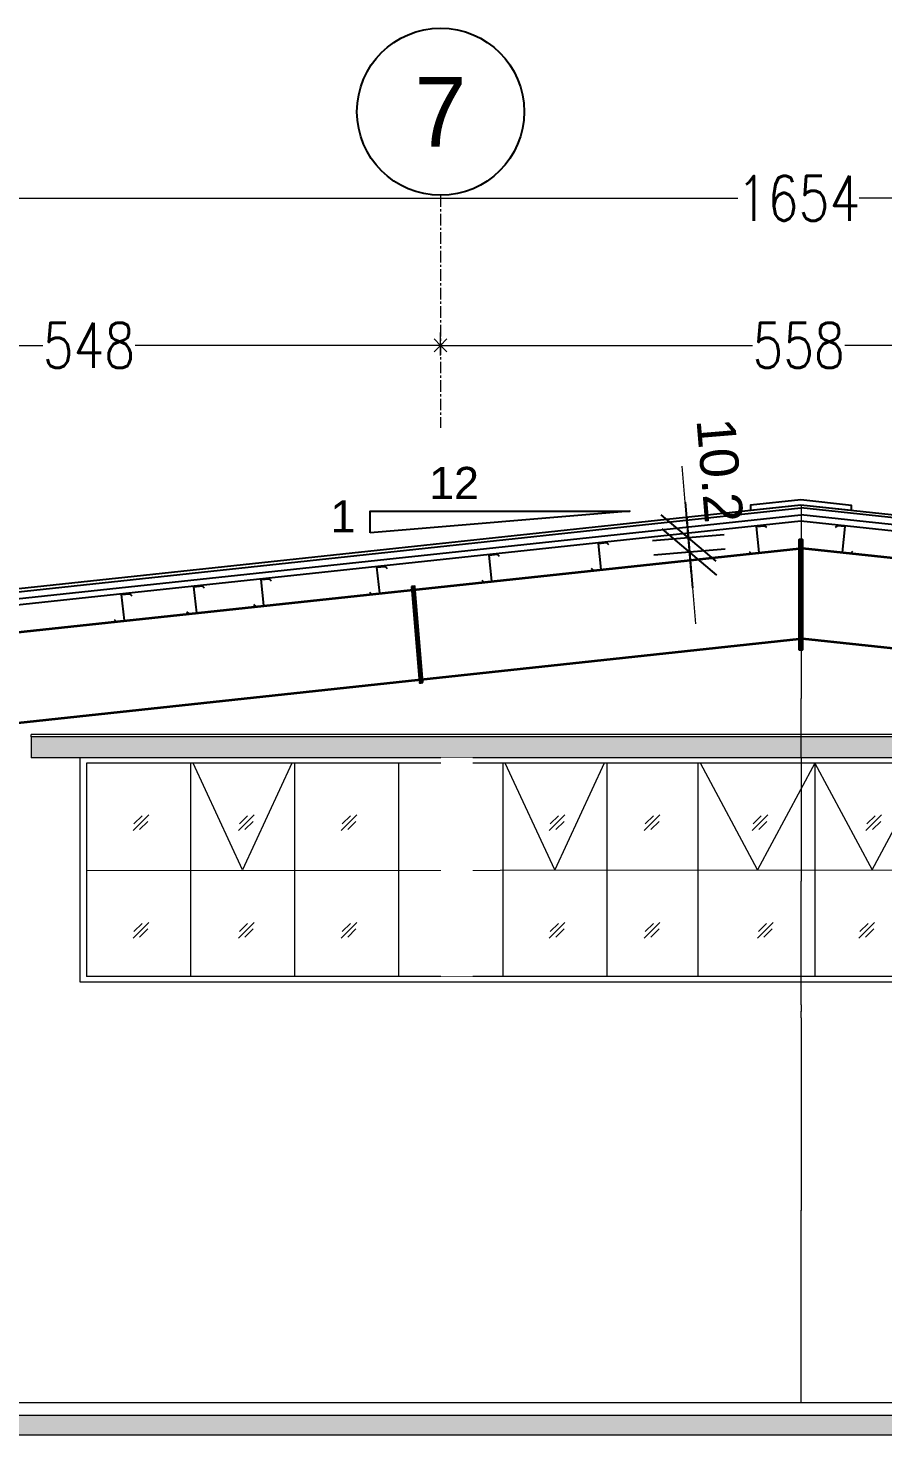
# Model space of a CAD drawing. Header units: millimetres. Extents: x -9083 to 924194, y -232449 to 321637.
# Drawn here: x 292028 to 310522, y -12058 to 18368 of the extents above; entities that cross this region are included whole.
import ezdxf
from ezdxf.enums import TextEntityAlignment as Align

# ---------------------------------------------------------------- set-up
doc = ezdxf.new("R2010")
doc.units = ezdxf.units.MM
doc.header["$LTSCALE"] = 400
doc.header["$MEASUREMENT"] = 0
doc.header["$PDMODE"] = 3
doc.linetypes.add('CENTER', pattern=[2, 1.25, -0.25, 0.25, -0.25])
doc.linetypes.add('HIDDEN2', pattern=[0.1875, 0.125, -0.0625])
doc.layers.get('0').update_dxf_attribs({"lineweight": 0, "true_color": 0xff1414})
doc.layers.get('Defpoints').update_dxf_attribs({"color": 8, "lineweight": 5})
for name, color, linetype, lineweight in [('AR-AXIS', 252, 'CENTER', 20), ('AR-dim-in', 134, 'Continuous', 0), ('AR-Win', 4, 'Continuous', 13), ('HAT', 252, 'Continuous', 5)]:
    doc.layers.add(name, color=color, linetype=linetype, lineweight=lineweight)
for name, color, linetype in [('CAR LOT', 206, 'Continuous'), ('dim', 7, 'Continuous'), ('ELE', 2, 'Continuous'), ('elevation', 7, 'Continuous'), ('Grid-bubble', 3, 'Continuous'), ('SS', 1, 'Continuous'), ('TEXT1', 7, 'Continuous')]:
    doc.layers.add(name, color=color, linetype=linetype)
doc.styles.add('ms-100', font='simplex.shx', dxfattribs={"width": 0.8})
doc.styles.get("Standard").update_dxf_attribs({"font": 'GOTHIC.TTF', "height": 220})
doc.styles.add('STENCIL', font='')
doc.styles.add('TEXT', font='arial.ttf')
doc.styles.get('STENCIL').set_extended_font_data('Stencil')
doc.linetypes.add('BATTING', pattern='A,0.0001,-0.1,[134,ltypeshp.shx,S=0.1,R=0,X=-0.1,Y=0],-0.2,[134,ltypeshp.shx,S=0.1,R=180,X=0.1,Y=0],-0.1', length=0.4001)
doc.dimstyles.new('36-100-200-IN', dxfattribs={"dimtxt": 0.3, "dimasz": 0.28, "dimexe": 0.025, "dimexo": 0.2, "dimgap": 0.15, "dimtad": 1, "dimlfac": 100, "dimdsep": 46, "dimtxsty": 'TEXT', "dimblk": 'TICK', "dimcen": 1, "dimdle": 0.025, "dimse1": 1, "dimse2": 1, "dimclrd": 256, "dimclre": 256, "dimclrt": 2, "dimadec": 0, "dimazin": 0, "dimtfac": 1, "dimtix": 1, "dimtmove": 2, "dimatfit": 3, "dimfxl": 1, "dimtolj": 1, "dimtzin": 0, "dimarcsym": 0})
doc.dimstyles.new('ms-100', dxfattribs={"dimtxt": 0.4, "dimasz": 0.1, "dimexe": 0.1, "dimexo": 0.1, "dimgap": 0, "dimtad": 0, "dimdec": 0, "dimlfac": 100, "dimdsep": 46, "dimtxsty": 'ms-100', "dimblk": 'OPEN90', "dimcen": 0.15, "dimdle": 0.1, "dimse1": 1, "dimse2": 1, "dimclrd": 250, "dimclre": 250, "dimadec": 0, "dimazin": 0, "dimtfac": 1, "dimtdec": 0, "dimtix": 1, "dimtmove": 1, "dimatfit": 3, "dimldrblk": 'ARCHTICK', "dimfxl": 1, "dimtolj": 1, "dimtzin": 0, "dimlwd": -1, "dimlwe": -1, "dimarcsym": 0})

# ---------------------------------------------------------------- blocks, each defined once
blk = doc.blocks.new('_Open90')
at = {"color": 0, "linetype": 'ByBlock', "lineweight": -2}
for p, q in [((0, 0), (-1, 0)), ((-0.5, 0.5), (0, 0)), ((0, 0), (-0.5, -0.5))]:
    blk.add_line(p, q, dxfattribs=at)
blk = doc.blocks.new('*D614')
at = {"layer": 'AR-dim-in', "color": 250, "transparency": 16777216}
for p, q in [((117643.971, -14878.662), (117643.791, -14878.662)), ((117643.891, -14878.762), (117643.891, -14879.359)), ((117643.891, -14880.423), (117643.891, -14879.826)), ((117643.971, -14880.523), (117643.791, -14880.523))]:
    blk.add_line(p, q, dxfattribs=at)
at = {"layer": 'Defpoints', "color": 0, "linetype": 'Continuous', "transparency": 16777216}
for p in [(117643.891, -14878.662), (117649.103, -14878.662), (117647.995, -14880.523)]:
    blk.add_point(p, dxfattribs=at)
at = {"layer": 'AR-dim-in', "color": 250, "linetype": 'Continuous', "transparency": 16777216, "xscale": 0.1, "yscale": 0.1, "zscale": 0.1}
for p, rotation in [((117643.891, -14878.662), 90), ((117643.891, -14880.523), 270)]:
    blk.add_blockref('_Open90', p, dxfattribs=dict(at, rotation=rotation))
at = {"layer": 'AR-dim-in', "color": 0, "linetype": 'Continuous', "transparency": 16777216, "insert": (117643.891, -14879.592), "char_height": 0.25, "attachment_point": 5, "rotation": 90, "style": 'ms-100'}
blk.add_mtext('\\A1;186', dxfattribs=at)
blk = doc.blocks.new('_ArchTick')
at = {"color": 0, "linetype": 'ByBlock', "const_width": 0.15}
blk.add_lwpolyline([(-0.5, -0.5), (0.5, 0.5)], dxfattribs=at)
blk = doc.blocks.new('SYMB103')
at = {"color": 3, "linetype": 'ByBlock'}
for p, q in [((0, -512), (0, 0)), ((0, 0), (160, 0)), ((160, 0), (196, -43)), ((-196, -469), (-160, -512)), ((-160, -512), (0, -512))]:
    blk.add_line(p, q, dxfattribs=at)
blk = doc.blocks.new('_Oblique')
at = {"color": 0, "linetype": 'ByBlock', "lineweight": -2}
blk.add_line((-0.5, -0.5), (0.5, 0.5), dxfattribs=at)
blk = doc.blocks.new('TICK')
at = {"linetype": 'ByBlock'}
for p, q in [((0, 1), (0, -1)), ((1, 0), (-1, 0))]:
    blk.add_line(p, q, dxfattribs=at)
at = {"color": 3, "linetype": 'ByBlock', "xscale": 1.414213562372998, "yscale": 1.414213562372998, "zscale": 1.414213562372998}
blk.add_blockref('_Oblique', (0, 0), dxfattribs=at)
blk = doc.blocks.new('*D600')
at = {"layer": 'Defpoints', "color": 0, "transparency": 16777216}
for p in [(117777.495, -14830.298), (117777.504, -14830.408), (117777.505, -14830.407)]:
    blk.add_point(p, dxfattribs=at)
at = {"layer": 'dim', "lineweight": -2, "transparency": 16777216}
for p, q in [((117777.472, -14830.019), (117777.449, -14829.74)), ((117777.496, -14830.298), (117777.505, -14830.407)), ((117777.528, -14830.687), (117777.551, -14830.966))]:
    blk.add_line(p, q, dxfattribs=at)
at = {"layer": 'dim', "lineweight": -2, "transparency": 16777216, "xscale": 0.28, "yscale": 0.28, "zscale": 0.28}
for p, rotation in [((117777.496, -14830.298), 274.7630073846867), ((117777.505, -14830.407), 94.76300738468666)]:
    blk.add_blockref('TICK', p, dxfattribs=dict(at, rotation=rotation))
at = {"layer": 'dim', "color": 2, "transparency": 16777216, "insert": (117777.74, -14829.772), "char_height": 0.3, "attachment_point": 5, "rotation": 274.763, "style": 'TEXT'}
blk.add_mtext('\\A1;10.2', dxfattribs=at)
blk = doc.blocks.new('ertf')
blk.add_hatch(color=159).paths.add_polyline_path([(115998.606, -14915.548), (116010.816, -14915.548), (116010.816, -14915.386), (115998.606, -14915.386)])
at = {"color": 140}
for p, q in [((115999.037, -14915.589), (115999.037, -14917.251)), ((116003.091, -14915.589), (116003.091, -14917.251)), ((116003.801, -14915.589), (116003.801, -14917.251)), ((116004.713, -14915.589), (116004.713, -14917.251)), ((116010.389, -14915.589), (116010.389, -14917.251)), ((116010.439, -14915.548), (116010.439, -14917.292))]:
    blk.add_line(p, q, dxfattribs=at)
blk.add_line((115999.378, -14915.548), (116007.145, -14915.548))
at = {"color": 8, "linetype": 'HIDDEN2'}
for p, q in [((116000.253, -14916.42), (115999.868, -14915.589)), ((116000.639, -14915.589), (116000.253, -14916.42)), ((116002.686, -14916.42), (116002.301, -14915.589)), ((116003.071, -14915.589), (116002.686, -14916.42)), ((116004.267, -14916.42), (116003.821, -14915.589)), ((116004.713, -14915.589), (116004.267, -14916.42)), ((116004.713, -14915.589), (116005.159, -14916.42)), ((116005.159, -14916.42), (116005.605, -14915.589)), ((116006.355, -14915.589), (116006.74, -14916.42)), ((116006.74, -14916.42), (116007.125, -14915.589)), ((116008.787, -14915.589), (116009.172, -14916.42)), ((116009.172, -14916.42), (116009.557, -14915.589))]:
    blk.add_line(p, q, dxfattribs=at)
at = {"color": 8}
for p, q in [((115999.505, -14916.115), (115999.383, -14915.993)), ((115999.454, -14916.108), (115999.39, -14916.044)), ((115999.498, -14916.064), (115999.434, -14916)), ((116000.305, -14916.115), (116000.184, -14915.993)), ((116000.255, -14916.108), (116000.191, -14916.044)), ((116000.298, -14916.064), (116000.234, -14916)), ((116001.126, -14916.115), (116001.005, -14915.993)), ((116001.076, -14916.108), (116001.012, -14916.044)), ((116001.119, -14916.064), (116001.055, -14916)), ((116001.927, -14916.115), (116001.805, -14915.993)), ((116001.876, -14916.108), (116001.812, -14916.044)), ((116001.92, -14916.064), (116001.856, -14916)), ((116002.748, -14916.115), (116002.626, -14915.993)), ((116002.697, -14916.108), (116002.633, -14916.044)), ((116002.741, -14916.064), (116002.677, -14916)), ((116003.468, -14916.115), (116003.346, -14915.993)), ((116003.417, -14916.108), (116003.353, -14916.044)), ((116003.461, -14916.064), (116003.397, -14916)), ((116004.315, -14916.115), (116004.193, -14915.993)), ((116004.265, -14916.108), (116004.2, -14916.044)), ((116004.308, -14916.064), (116004.244, -14916)), ((116005.202, -14916.115), (116005.08, -14915.993)), ((116005.151, -14916.108), (116005.087, -14916.044)), ((116005.195, -14916.064), (116005.131, -14916)), ((116006.042, -14916.115), (116005.92, -14915.993)), ((116005.991, -14916.108), (116005.927, -14916.044)), ((116006.035, -14916.064), (116005.971, -14916)), ((116006.782, -14916.115), (116006.66, -14915.993)), ((116006.731, -14916.108), (116006.667, -14916.044)), ((116006.775, -14916.064), (116006.711, -14916)), ((116007.582, -14916.115), (116007.461, -14915.993)), ((116007.532, -14916.108), (116007.468, -14916.044)), ((116007.575, -14916.064), (116007.511, -14916)), ((116008.403, -14916.115), (116008.282, -14915.993)), ((116008.353, -14916.108), (116008.289, -14916.044)), ((116008.396, -14916.064), (116008.332, -14916)), ((116009.204, -14916.115), (116009.082, -14915.993)), ((116009.154, -14916.108), (116009.089, -14916.044)), ((116009.197, -14916.064), (116009.133, -14916)), ((116010.025, -14916.115), (116009.903, -14915.993)), ((116009.974, -14916.108), (116009.91, -14916.044)), ((116010.018, -14916.064), (116009.954, -14916)), ((115999.505, -14916.952), (115999.383, -14916.831)), ((115999.454, -14916.946), (115999.39, -14916.881)), ((115999.498, -14916.902), (115999.434, -14916.838)), ((116000.305, -14916.952), (116000.184, -14916.831)), ((116000.255, -14916.946), (116000.191, -14916.881)), ((116000.298, -14916.902), (116000.234, -14916.838)), ((116001.126, -14916.952), (116001.005, -14916.831)), ((116001.076, -14916.946), (116001.012, -14916.881)), ((116001.119, -14916.902), (116001.055, -14916.838)), ((116001.927, -14916.952), (116001.805, -14916.831)), ((116001.876, -14916.946), (116001.812, -14916.881)), ((116001.92, -14916.902), (116001.856, -14916.838)), ((116002.748, -14916.952), (116002.626, -14916.831)), ((116002.697, -14916.946), (116002.633, -14916.881)), ((116002.741, -14916.902), (116002.677, -14916.838)), ((116003.468, -14916.952), (116003.346, -14916.831)), ((116003.417, -14916.946), (116003.353, -14916.881)), ((116003.461, -14916.902), (116003.397, -14916.838)), ((116004.37, -14916.952), (116004.248, -14916.831)), ((116004.319, -14916.946), (116004.255, -14916.881)), ((116004.363, -14916.902), (116004.299, -14916.838)), ((116005.16, -14916.952), (116005.039, -14916.831)), ((116005.11, -14916.946), (116005.045, -14916.881)), ((116005.153, -14916.902), (116005.089, -14916.838)), ((116006.042, -14916.952), (116005.92, -14916.831)), ((116005.991, -14916.946), (116005.927, -14916.881)), ((116006.035, -14916.902), (116005.971, -14916.838)), ((116006.782, -14916.952), (116006.66, -14916.831)), ((116006.731, -14916.946), (116006.667, -14916.881)), ((116006.775, -14916.902), (116006.711, -14916.838)), ((116007.582, -14916.952), (116007.461, -14916.831)), ((116007.532, -14916.946), (116007.468, -14916.881)), ((116007.575, -14916.902), (116007.511, -14916.838)), ((116008.403, -14916.952), (116008.282, -14916.831)), ((116008.353, -14916.946), (116008.289, -14916.881)), ((116008.396, -14916.902), (116008.332, -14916.838)), ((116009.204, -14916.952), (116009.082, -14916.831)), ((116009.154, -14916.946), (116009.089, -14916.881)), ((116009.197, -14916.902), (116009.133, -14916.838)), ((116010.025, -14916.952), (116009.903, -14916.831)), ((116009.974, -14916.946), (116009.91, -14916.881)), ((116010.018, -14916.902), (116009.954, -14916.838))]:
    blk.add_line(p, q, dxfattribs=at)
at = {"layer": 'AR-Win'}
for p, q in [((115998.605, -14915.366), (116010.82, -14915.366)), ((115998.605, -14915.548), (115998.605, -14915.366)), ((115998.606, -14915.386), (116010.82, -14915.386)), ((115998.606, -14915.386), (115998.606, -14915.548)), ((116010.82, -14915.386), (116010.82, -14915.366)), ((116010.82, -14915.386), (116010.82, -14915.548)), ((115998.605, -14915.548), (116010.82, -14915.548)), ((115998.987, -14915.548), (115998.987, -14917.292)), ((115999.037, -14915.589), (116010.389, -14915.589)), ((115999.848, -14915.589), (115999.848, -14917.251)), ((116000.659, -14915.589), (116000.659, -14917.251)), ((116001.47, -14915.589), (116001.47, -14917.251)), ((116002.28, -14915.589), (116002.28, -14917.251)), ((116005.625, -14915.589), (116005.625, -14917.251)), ((116006.334, -14915.589), (116006.334, -14917.251)), ((116007.145, -14915.589), (116007.145, -14917.251)), ((116007.956, -14915.589), (116007.956, -14917.251)), ((116008.767, -14915.589), (116008.767, -14917.251)), ((116009.578, -14915.589), (116009.578, -14917.251)), ((115999.037, -14916.421), (116010.389, -14916.428)), ((115999.037, -14917.251), (116010.389, -14917.251))]:
    blk.add_line(p, q, dxfattribs=at)
at = {"color": 2}
for points in [[(116001.798, -14915.548), (116001.798, -14917.251), (116002.047, -14917.251), (116002.047, -14915.548)], [(116007.378, -14915.548), (116007.378, -14917.251), (116007.627, -14917.251), (116007.627, -14915.548)]]:
    blk.add_wipeout(points, dxfattribs=at).dxf.layer = 'ELE'
at = {"layer": 'AR-Win'}
blk.add_line((116010.439, -14917.292), (115998.987, -14917.292), dxfattribs=at)
blk = doc.blocks.new('*D604')
at = {"layer": 'AR-dim-in', "color": 250, "transparency": 16777216}
for p, q in [((117770.087, -14827.653), (117770.087, -14827.553)), ((117786.623, -14827.653), (117786.623, -14827.553)), ((117770.187, -14827.653), (117777.881, -14827.653)), ((117786.523, -14827.653), (117778.828, -14827.653))]:
    blk.add_line(p, q, dxfattribs=at)
at = {"layer": 'Defpoints', "color": 0, "linetype": 'Continuous', "transparency": 16777216}
for p in [(117770.087, -14827.653), (117770.087, -14827.653), (117786.623, -14827.653)]:
    blk.add_point(p, dxfattribs=at)
at = {"layer": 'AR-dim-in', "color": 250, "linetype": 'Continuous', "transparency": 16777216, "xscale": 0.1, "yscale": 0.1, "zscale": 0.1, "rotation": 180}
blk.add_blockref('_Open90', (117770.087, -14827.653), dxfattribs=at)
at = {"layer": 'AR-dim-in', "color": 250, "linetype": 'Continuous', "transparency": 16777216, "xscale": 0.1, "yscale": 0.1, "zscale": 0.1}
blk.add_blockref('_Open90', (117786.623, -14827.653), dxfattribs=at)
at = {"layer": 'AR-dim-in', "color": 0, "linetype": 'Continuous', "transparency": 16777216, "insert": (117778.355, -14827.653), "char_height": 0.35, "attachment_point": 5, "style": 'ms-100'}
blk.add_mtext('\\A1;1654', dxfattribs=at)
blk = doc.blocks.new('*D605')
at = {"layer": 'AR-dim-in', "color": 250, "transparency": 16777216}
for p, q in [((117775.565, -14828.878), (117775.565, -14828.698)), ((117781.145, -14828.798), (117781.145, -14828.698)), ((117775.665, -14828.798), (117777.995, -14828.798)), ((117781.045, -14828.798), (117778.715, -14828.798))]:
    blk.add_line(p, q, dxfattribs=at)
at = {"layer": 'Defpoints', "color": 0, "linetype": 'Continuous', "transparency": 16777216}
for p in [(117775.565, -14828.798), (117781.145, -14828.89), (117775.565, -14829.441)]:
    blk.add_point(p, dxfattribs=at)
at = {"layer": 'AR-dim-in', "color": 250, "linetype": 'Continuous', "transparency": 16777216, "xscale": 0.1, "yscale": 0.1, "zscale": 0.1, "rotation": 180}
blk.add_blockref('_Open90', (117775.565, -14828.798), dxfattribs=at)
at = {"layer": 'AR-dim-in', "color": 250, "linetype": 'Continuous', "transparency": 16777216, "xscale": 0.1, "yscale": 0.1, "zscale": 0.1}
blk.add_blockref('_Open90', (117781.145, -14828.798), dxfattribs=at)
at = {"layer": 'AR-dim-in', "color": 0, "linetype": 'Continuous', "transparency": 16777216, "insert": (117778.355, -14828.798), "char_height": 0.35, "attachment_point": 5, "style": 'ms-100'}
blk.add_mtext('\\A1;558', dxfattribs=at)
blk = doc.blocks.new('*D606')
at = {"layer": 'AR-dim-in', "color": 250, "transparency": 16777216}
for p, q in [((117770.087, -14828.878), (117770.087, -14828.698)), ((117775.565, -14828.878), (117775.565, -14828.698)), ((117770.187, -14828.798), (117772.466, -14828.798)), ((117775.465, -14828.798), (117773.186, -14828.798))]:
    blk.add_line(p, q, dxfattribs=at)
at = {"layer": 'Defpoints', "color": 0, "linetype": 'Continuous', "transparency": 16777216}
for p in [(117770.087, -14828.798), (117770.087, -14829.441), (117775.565, -14829.441)]:
    blk.add_point(p, dxfattribs=at)
at = {"layer": 'AR-dim-in', "color": 250, "linetype": 'Continuous', "transparency": 16777216, "xscale": 0.1, "yscale": 0.1, "zscale": 0.1, "rotation": 180}
blk.add_blockref('_Open90', (117770.087, -14828.798), dxfattribs=at)
at = {"layer": 'AR-dim-in', "color": 250, "linetype": 'Continuous', "transparency": 16777216, "xscale": 0.1, "yscale": 0.1, "zscale": 0.1}
blk.add_blockref('_Open90', (117775.565, -14828.798), dxfattribs=at)
at = {"layer": 'AR-dim-in', "color": 0, "linetype": 'Continuous', "transparency": 16777216, "insert": (117772.826, -14828.798), "char_height": 0.35, "attachment_point": 5, "style": 'ms-100'}
blk.add_mtext('\\A1;548', dxfattribs=at)
blk = doc.blocks.new('GRIDNUM')
at = {"layer": 'Grid-bubble'}
blk.add_circle((0, 0), 0.3, dxfattribs=at)
at = {"layer": 'Grid-bubble', "width": 0.7}
blk.add_attdef('GRID', text='', height=0.25, dxfattribs=at).set_placement((0, 0), align=Align.MIDDLE)
blk = doc.blocks.new('*D633')
at = {"layer": 'AR-dim-in', "color": 250, "transparency": 16777216}
for p, q in [((308751, 8060), (308751, 6606)), ((308751, 5150), (308751, 6604))]:
    blk.add_line(p, q, dxfattribs=at)
at = {"layer": 'Defpoints', "color": 0, "linetype": 'Continuous', "transparency": 16777216}
for p in [(308753, 8060), (308751, 5150), (308786, 5150)]:
    blk.add_point(p, dxfattribs=at)
at = {"layer": 'AR-dim-in', "color": 250, "linetype": 'Continuous', "transparency": 16777216, "xscale": 0.1, "yscale": 0.1, "zscale": 0.1}
for p, rotation in [((308751, 8060), 90), ((308751, 5150), 270)]:
    blk.add_blockref('_Open90', p, dxfattribs=dict(at, rotation=rotation))
at = {"layer": 'AR-dim-in', "color": 0, "linetype": 'Continuous', "transparency": 16777216, "insert": (308751, 6605), "char_height": 0.4, "attachment_point": 5, "rotation": 90, "style": 'ms-100'}
blk.add_mtext('\\A1;290931', dxfattribs=at)
blk = doc.blocks.new('*D634')
at = {"layer": 'AR-dim-in', "color": 250, "transparency": 16777216}
for p, q in [((308751, 5150), (308751, 3869)), ((308751, 2587), (308751, 3868))]:
    blk.add_line(p, q, dxfattribs=at)
at = {"layer": 'Defpoints', "color": 0, "linetype": 'Continuous', "transparency": 16777216}
for p in [(308786, 5150), (308751, 2586), (308751, 2586)]:
    blk.add_point(p, dxfattribs=at)
at = {"layer": 'AR-dim-in', "color": 250, "linetype": 'Continuous', "transparency": 16777216, "xscale": 0.1, "yscale": 0.1, "zscale": 0.1}
for p, rotation in [((308751, 5150), 90), ((308751, 2586), 270)]:
    blk.add_blockref('_Open90', p, dxfattribs=dict(at, rotation=rotation))
at = {"layer": 'AR-dim-in', "color": 0, "linetype": 'Continuous', "transparency": 16777216, "insert": (308751, 3868), "char_height": 0.4, "attachment_point": 5, "rotation": 90, "style": 'ms-100'}
blk.add_mtext('\\A1;256389', dxfattribs=at)
blk = doc.blocks.new('*D635')
at = {"layer": 'AR-dim-in', "color": 250, "transparency": 16777216}
for p, q in [((308751, 2586), (308751, -83)), ((308751, -2755), (308751, -85))]:
    blk.add_line(p, q, dxfattribs=at)
at = {"layer": 'Defpoints', "color": 0, "linetype": 'Continuous', "transparency": 16777216}
for p in [(308751, 2586), (308751, -2755), (308751, -2755)]:
    blk.add_point(p, dxfattribs=at)
at = {"layer": 'AR-dim-in', "color": 250, "linetype": 'Continuous', "transparency": 16777216, "xscale": 0.1, "yscale": 0.1, "zscale": 0.1}
for p, rotation in [((308751, 2586), 90), ((308751, -2755), 270)]:
    blk.add_blockref('_Open90', p, dxfattribs=dict(at, rotation=rotation))
at = {"layer": 'AR-dim-in', "color": 0, "linetype": 'Continuous', "transparency": 16777216, "insert": (308751, -84), "char_height": 0.4, "attachment_point": 5, "rotation": 90, "style": 'ms-100'}
blk.add_mtext('\\A1;534114', dxfattribs=at)
blk = doc.blocks.new('*D636')
at = {"layer": 'AR-dim-in', "color": 250, "transparency": 16777216}
for p, q in [((308751, -2755), (308751, -2897)), ((308751, -3040), (308751, -2898))]:
    blk.add_line(p, q, dxfattribs=at)
at = {"layer": 'Defpoints', "color": 0, "linetype": 'Continuous', "transparency": 16777216}
for p in [(308751, -2755), (308751, -3040), (308751, -3040)]:
    blk.add_point(p, dxfattribs=at)
at = {"layer": 'AR-dim-in', "color": 250, "linetype": 'Continuous', "transparency": 16777216, "xscale": 0.1, "yscale": 0.1, "zscale": 0.1}
for p, rotation in [((308751, -2755), 90), ((308751, -3040), 270)]:
    blk.add_blockref('_Open90', p, dxfattribs=dict(at, rotation=rotation))
at = {"layer": 'AR-dim-in', "color": 0, "linetype": 'Continuous', "transparency": 16777216, "insert": (308751, -2898), "char_height": 0.4, "attachment_point": 5, "rotation": 90, "style": 'ms-100'}
blk.add_mtext('\\A1;28580', dxfattribs=at)
blk = doc.blocks.new('*D637')
at = {"layer": 'AR-dim-in', "color": 250, "transparency": 16777216}
for p, q in [((308751, -3041), (308751, -7201)), ((308751, -11364), (308751, -7203))]:
    blk.add_line(p, q, dxfattribs=at)
at = {"layer": 'Defpoints', "color": 0, "linetype": 'Continuous', "transparency": 16777216}
for p in [(308751, -3040), (297728, -11364), (308751, -11364)]:
    blk.add_point(p, dxfattribs=at)
at = {"layer": 'AR-dim-in', "color": 250, "linetype": 'Continuous', "transparency": 16777216, "xscale": 0.1, "yscale": 0.1, "zscale": 0.1}
for p, rotation in [((308751, -3040), 90), ((308751, -11364), 270)]:
    blk.add_blockref('_Open90', p, dxfattribs=dict(at, rotation=rotation))
at = {"layer": 'AR-dim-in', "color": 0, "linetype": 'Continuous', "transparency": 16777216, "insert": (308751, -7202), "char_height": 0.4, "attachment_point": 5, "rotation": 90, "style": 'ms-100'}
blk.add_mtext('\\A1;832336', dxfattribs=at)
blk = doc.blocks.new('A4W')
at = {"layer": 'AR-dim-in', "linetype": 'Continuous'}
dim = blk.add_linear_dim(base=(117643.891, -14878.662), p1=(117647.995, -14880.523), p2=(117649.103, -14878.662), angle=90, dimstyle='ms-100', override={"dimfxl": 0.08, "dimfxlon": 1, "dimarcsym": 1}, dxfattribs=at)
dim.commit()
dim.dimension.update_dxf_attribs({"geometry": '*D614', "text_midpoint": (117643.891, -14879.592)})
blk = doc.blocks.new('sgte5')
at = {"layer": 'HAT'}
h = blk.add_hatch(dxfattribs=at)
h.set_pattern_fill('AR-CONC', color=256, scale=0.001, style=0)
h.set_pattern_definition([(50, (-188.72302, 147.45714), (0.182184669, -0.01593908554), [0.01905, -0.20955]), (355, (-188.72302, 147.45714), (-0.03524342142, 0.19105684524), [0.01524, -0.16764058417]), (100.4514447, (-188.70783, 147.45581), (0.1469412471, 0.1751177519), [0.0161900088, -0.1780902446]), (46.1842, (-188.72302, 147.50794), (0.2710790409, -0.04204232793), [0.028575, -0.314325]), (96.6355576, (-188.70043, 147.50443), (0.23740413405, 0.2474261246), [0.02428502314, -0.26713560816]), (351.18415117, (-188.72302, 147.50794), (0.23740413406, 0.2474261246), [0.0228599671, -0.2514597319]), (21, (-188.69762, 147.49524), (0.15161439127, -0.10226519819), [0.01905, -0.20955]), (326, (-188.69762, 147.49524), (0.06180202835, 0.18418796612), [0.01524, -0.16764]), (71.451445, (-188.68498, 147.48672), (0.21341641928, 0.08192276889), [0.0161900088, -0.1780899376]), (37.5, (-188.723017, 147.45714), (0.00308860325, 0.084555038873), [0, -0.165608, 0, -0.17018, 0, -0.168275]), (7.5, (-188.72302, 147.45714), (0.06681966251, 0.10018057482), [0, -0.097028, 0, -0.161798, 0, -0.064135]), (327.5, (-188.77966, 147.45714), (0.135590595167, -0.005728743993), [0, -0.0635, 0, -0.19812, 0, -0.26289]), (317.5, (-188.80506, 147.45714), (0.14812918139, 0.02542649103), [0, -0.08255, 0, -0.131572, 0, -0.18669])])
h.paths.add_polyline_path([(117786.52028, -14837.13331), (117770.22463, -14837.13331), (117770.22463, -14837.28331), (117786.52028, -14837.28331)])
at = {"layer": 'AR-dim-in', "linetype": 'Continuous'}
blk.add_line((117786.52028, -14837.03331), (117770.22463, -14837.03331), dxfattribs=at)
blk.add_lwpolyline([(117786.52028, -14837.13331), (117770.22463, -14837.13331), (117770.22463, -14837.28331), (117786.52028, -14837.28331)], close=True, dxfattribs=at)
at = {"layer": 'ELE'}
for points in [[(117770.23843, -14830.91104), (117778.37246, -14830.03935), (117786.50648, -14830.91104)], [(117778.37182, -14830.03928), (117778.76645, -14830.08157), (117778.76645, -14830.04414), (117778.37182, -14830.00185), (117777.97966, -14830.04387), (117777.97966, -14830.08131), (117778.37182, -14830.03928)]]:
    blk.add_lwpolyline(points, dxfattribs=at)
at = {"layer": 'ELE', "color": 6}
for points in [[(117770.24077, -14830.93493), (117778.37246, -14830.06349)], [(117786.50414, -14830.93493), (117778.37246, -14830.06349)], [(117786.49418, -14831.03644), (117778.37246, -14830.16607), (117770.25073, -14831.03644)]]:
    blk.add_lwpolyline(points, dxfattribs=at)
at = {"layer": 'elevation', "color": 2, "linetype": 'Continuous'}
for p, q in [((117770.74668, -14831.19374), (117778.35978, -14830.37783)), ((117770.74668, -14831.19876), (117778.35978, -14830.38286)), ((117785.99823, -14831.19374), (117778.38513, -14830.37783)), ((117785.99823, -14831.19876), (117778.38513, -14830.38286)), ((117770.82127, -14831.88975), (117778.35976, -14831.08184)), ((117770.82127, -14831.89478), (117778.35976, -14831.08687)), ((117785.92364, -14831.88975), (117778.38515, -14831.08184)), ((117785.92364, -14831.89478), (117778.38515, -14831.08687))]:
    blk.add_line(p, q, dxfattribs=at)
for points in [[(117778.35978, -14830.31098), (117778.35976, -14831.16824), (117778.37246, -14831.16824), (117778.37246, -14830.31098)], [(117778.35976, -14831.16824), (117778.35976, -14830.31098), (117778.37246, -14830.31098), (117778.37246, -14831.16824)], [(117778.35978, -14830.31098), (117778.35976, -14831.16824), (117778.37246, -14831.16824), (117778.37246, -14830.31098)], [(117778.35976, -14831.16824), (117778.35976, -14830.31098), (117778.37246, -14830.31098), (117778.37246, -14831.16824)], [(117778.38513, -14830.31098), (117778.38516, -14831.16824), (117778.37246, -14831.16824), (117778.37246, -14830.31098)], [(117778.38516, -14831.16824), (117778.38516, -14830.31098), (117778.37246, -14830.31098), (117778.37246, -14831.16824)], [(117778.38513, -14830.31098), (117778.38516, -14831.16824), (117778.37246, -14831.16824), (117778.37246, -14830.31098)], [(117778.38516, -14831.16824), (117778.38516, -14830.31098), (117778.37246, -14830.31098), (117778.37246, -14831.16824)], [(117775.33988, -14830.67679), (117775.40236, -14831.42668), (117775.41502, -14831.42563), (117775.35254, -14830.67573)], [(117775.42768, -14831.42457), (117775.36519, -14830.67468), (117775.35254, -14830.67573), (117775.41502, -14831.42563)]]:
    blk.add_lwpolyline(points, close=True, dxfattribs=at)
at = {"layer": 'SS', "color": 8, "linetype": 'BATTING', "ltscale": 0.2}
for points in [[(117770.24604, -14830.98867), (117778.37246, -14830.1178)], [(117786.49887, -14830.98867), (117778.37246, -14830.1178)]]:
    blk.add_lwpolyline(points, dxfattribs=at)
at = {"layer": 'TEXT1', "color": 1}
blk.add_lwpolyline([(117775.01599, -14830.25765), (117775.01599, -14830.0889), (117777.04099, -14830.0889)], close=True, dxfattribs=at)
at = {"layer": 'elevation', "linetype": 'Continuous', "extrusion": (0, 0, -1), "yscale": 0.0003968778934503, "zscale": -0.0003968778934503}
for p, xscale, rotation in [((-117778.02654, -14830.20918), -0.0003968778934503, 353.8829919248749), ((-117778.71837, -14830.20918), 0.0003968778934503, 6.117008075125122), ((-117776.79532, -14830.34113), -0.0003968778934503, 353.8829919248749), ((-117775.94373, -14830.43239), -0.0003968778934503, 353.8829919248749), ((-117775.07012, -14830.52602), -0.0003968778934503, 353.8829919248749), ((-117773.64438, -14830.67882), -0.0003968778934503, 353.8829919248749), ((-117774.16667, -14830.62284), -0.0003968778934503, 353.8829919248749), ((-117773.08031, -14830.73927), -0.0003968778934503, 353.8829919248749)]:
    blk.add_blockref('SYMB103', p, dxfattribs=dict(at, xscale=xscale, rotation=rotation))
at = {"layer": 'TEXT1', "style": 'TEXT'}
for s, p in [('12', (117775.47611, -14829.99465)), ('1', (117774.70749, -14830.25543))]:
    blk.add_text(s, height=0.25, dxfattribs=at).set_placement(p)
at = {"layer": 'AR-dim-in', "linetype": 'Continuous'}
for base, p1, p2, picture, middle in [((117770.08696, -14827.65251), (117786.62253, -14827.65251), (117770.08696, -14827.65251), '*D604', (117778.35475, -14827.65251)), ((117770.08696, -14828.79772), (117775.56539, -14829.44061), (117770.08696, -14829.44061), '*D606', (117772.82618, -14828.79772)), ((117775.56539, -14828.79772), (117781.14539, -14828.88955), (117775.56539, -14829.44061), '*D605', (117778.35539, -14828.79772))]:
    dim = blk.add_linear_dim(base=base, p1=p1, p2=p2, dimstyle='ms-100', override={"dimfxl": 0.08, "dimfxlon": 1, "dimarcsym": 1}, dxfattribs=at)
    dim.commit()
    dim.dimension.update_dxf_attribs({"geometry": picture, "text_midpoint": middle})
at = {"layer": 'dim'}
dim = blk.add_linear_dim(base=(117777.50482, -14830.40749), p1=(117777.49463, -14830.29796), p2=(117777.50376, -14830.40757), angle=274.763007, text='10.2', dimstyle='36-100-200-IN', dxfattribs=at)
dim.commit()
dim.dimension.update_dxf_attribs({"geometry": '*D600', "text_midpoint": (117777.73972, -14829.77174), "dimtype": 129})
at = {"layer": 'AR-dim-in', "linetype": 'Continuous', "xscale": -1}
blk.add_blockref('ertf', (233783.19482, 83.53824), dxfattribs=at)

msp = doc.modelspace()

# ---------------------------------------------------------------- block references
at = {"layer": 'AR-dim-in', "linetype": 'Continuous', "xscale": 2777.152584597259, "yscale": 2777.152584597259, "zscale": 2777.152584597259}
msp.add_blockref('A4W', (-326434616.31549, 41328383.19139), dxfattribs=at)

# ---------------------------------------------------------------- next in the draw order: block references
msp.add_blockref('sgte5', (-326779763.94211, 41193341.56095), dxfattribs=at)

# ---------------------------------------------------------------- next in the draw order: linework, layer by layer
at = {"layer": 'AR-AXIS', "ltscale": 0.5}
msp.add_line((300951.89327, 14751.60878), (300951.89327, 9722.23726), dxfattribs=at)

# ---------------------------------------------------------------- next in the draw order: block references
at = {"layer": 'CAR LOT'}
ref = msp.add_blockref('GRIDNUM', (300951.89327, 16559.65042), dxfattribs=dict(at, xscale=6026.805467745792, yscale=6026.805467745792, zscale=6026.805467745792, rotation=180))
ref.add_attrib('GRID', '7', dxfattribs={"layer": 'Grid-bubble', "color": 7, "height": 1506.70137, "style": 'STENCIL'}).set_placement((300951.89327, 16559.65042), align=Align.MIDDLE)

# ---------------------------------------------------------------- next in the draw order: dimensions: what is measured, and where the dimension line sits
at = {"layer": 'AR-dim-in', "linetype": 'Continuous'}
for base, p1, p2, picture, middle in [((308750.87473, 5150.33582), (308752.65027, 8059.64464), (308786.14483, 5150.33582), '*D633', (308750.87473, 6604.99023)), ((308750.87473, 2586.44688), (308786.14483, 5150.33582), (308750.87485, 2586.44688), '*D634', (308750.87473, 3868.39135)), ((308750.87473, -2754.6905), (308750.87485, 2586.44688), (308750.87473, -2754.6905), '*D635', (308750.87473, -84.12181)), ((308750.87473, -11363.8554), (308750.87473, -3040.49375), (297727.74807, -11363.8554), '*D637', (308750.87473, -7202.17457)), ((308750.87473, -3040.49375), (308750.87473, -2754.6905), (308750.87473, -3040.49375), '*D636', (308750.87473, -2897.59212))]:
    dim = msp.add_linear_dim(base=base, p1=p1, p2=p2, angle=90, dimstyle='ms-100', override={"dimfxl": 0.08, "dimfxlon": 1, "dimarcsym": 1}, dxfattribs=at)
    dim.commit()
    dim.dimension.update_dxf_attribs({"geometry": picture, "text_midpoint": middle})

doc.saveas('drawing.dxf')
